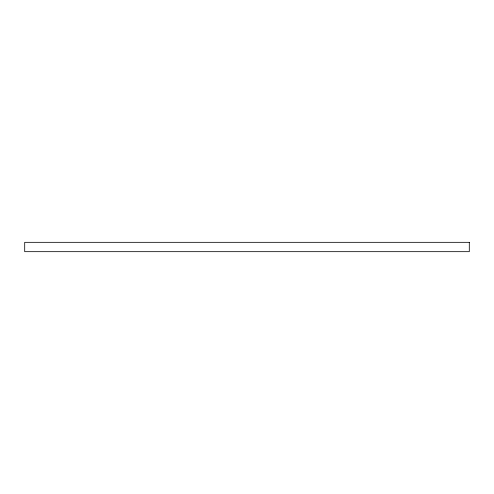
<?xml version="1.0" encoding="UTF-8"?>
<svg xmlns="http://www.w3.org/2000/svg" width="494" height="494" viewBox="0 0 494 494"><rect width="100%" height="100%" fill="white"/><g stroke="black" fill="none" stroke-linecap="round" stroke-linejoin="round"><path stroke-width="0.74" d="M469.3 242.332L24.7 242.332L24.7 251.668L469.3 251.668L469.3 242.332"/></g></svg>
